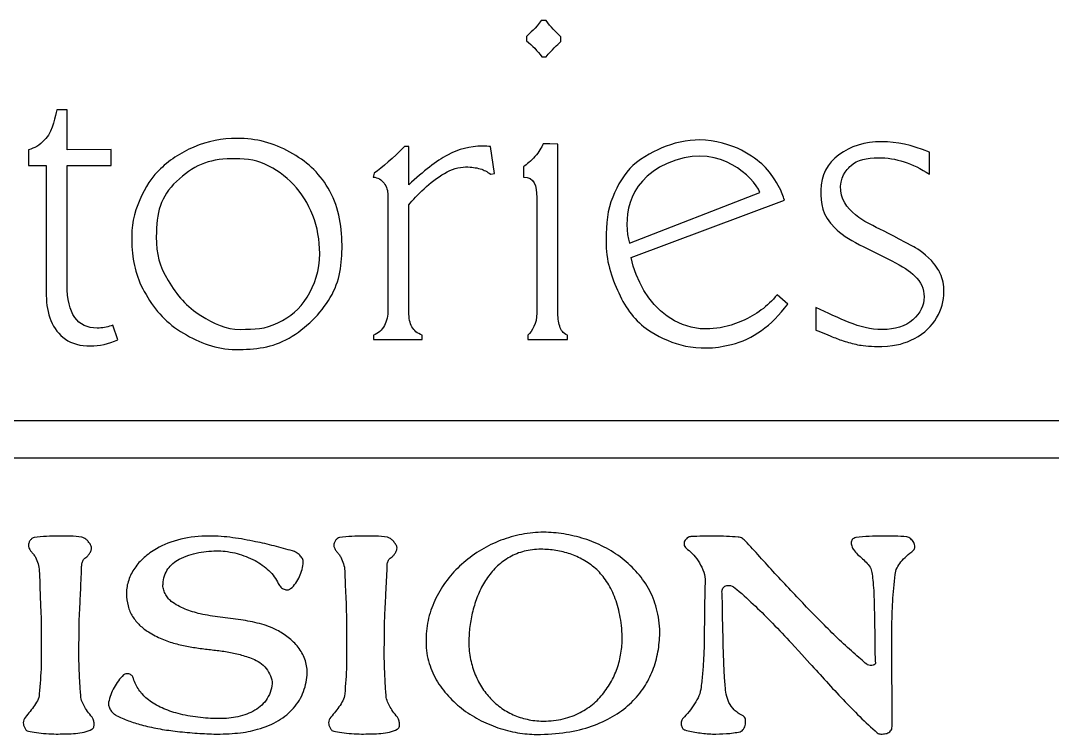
# Model space of a CAD drawing. Header units: inches. Extents: x -0.01 to 5.84, y -0.01 to 1.49.
# Drawn here: x 2.561 to 3.118, y 0.296 to 0.681 of the extents above; entities that cross this region are included whole.
import ezdxf

# ---------------------------------------------------------------- set-up
doc = ezdxf.new("R2010")
doc.units = ezdxf.units.IN
doc.header["$MEASUREMENT"] = 0

msp = doc.modelspace()

# ---------------------------------------------------------------- linework, layer by layer
at = {"color": 7, "linetype": 'Continuous', "lineweight": 25}
for p, q in [((2.8445, 0.6813), (2.84191, 0.6813)), ((2.8339, 0.67279), (2.83391, 0.67038)), ((2.85252, 0.66994), (2.85252, 0.67258)), ((2.84215, 0.66177), (2.84452, 0.66177)), ((2.5857, 0.63306), (2.58017, 0.63306)), ((2.58572, 0.61156), (2.5857, 0.63306)), ((2.7703, 0.61321), (2.76793, 0.61321)), ((2.77032, 0.59254), (2.7703, 0.61321)), ((2.81663, 0.59869), (2.81442, 0.61325)), ((2.85088, 0.52453), (2.8508, 0.61462)), ((2.56496, 0.61147), (2.56497, 0.60304)), ((2.60952, 0.61158), (2.58572, 0.61156)), ((2.60953, 0.60308), (2.60952, 0.61158)), ((3.05159, 0.59829), (3.05164, 0.61018)), ((2.56497, 0.60304), (2.57444, 0.60305)), ((2.57444, 0.60305), (2.5745, 0.53279)), ((2.58573, 0.60306), (2.60953, 0.60308)), ((2.58578, 0.53843), (2.58573, 0.60306)), ((2.8323, 0.60241), (2.8323, 0.59672)), ((2.75158, 0.59884), (2.75113, 0.59677)), ((2.81471, 0.59829), (2.81663, 0.59869)), ((2.75904, 0.5869), (2.75909, 0.52498)), ((2.83943, 0.58567), (2.83949, 0.52314)), ((2.88953, 0.56109), (2.96003, 0.5885)), ((2.77038, 0.52385), (2.77033, 0.58174)), ((2.89043, 0.55328), (2.97322, 0.58429)), ((2.88894, 0.56322), (2.88953, 0.56109)), ((2.97502, 0.52809), (2.96928, 0.53309)), ((2.99023, 0.52627), (2.99023, 0.51409)), ((2.61322, 0.50878), (2.6105, 0.51678)), ((2.7512, 0.51131), (2.75121, 0.50902)), ((2.75121, 0.50902), (2.7775, 0.50904)), ((2.7775, 0.50904), (2.7775, 0.51134)), ((2.8346, 0.5113), (2.8346, 0.50901)), ((2.8346, 0.50901), (2.85601, 0.50903)), ((2.85601, 0.50903), (2.85601, 0.51132)), ((5.47, 0.465), (1.25, 0.465)), ((1.25, 0.445), (5.47, 0.445))]:
    msp.add_line(p, q, dxfattribs=at)
at = {"color": 7, "linetype": 'Continuous', "lineweight": 25, "flags": 128}
for points in [[(2.8508, 0.61462), (2.84644, 0.61463), (2.843, 0.61464)], [(2.57124, 0.37035), (2.57143, 0.36547), (2.57158, 0.36161)], [(2.73623, 0.37035), (2.73642, 0.36547), (2.73657, 0.36161)], [(2.97701, 0.34484), (2.98259, 0.33873), (2.98698, 0.33393)]]:
    msp.add_lwpolyline(points, dxfattribs=at)
at = {"color": 7, "linetype": 'Continuous', "lineweight": 25}
for points in [[(2.84191, 0.6813), (2.83868, 0.67731), (2.83601, 0.67447), (2.8339, 0.67279)], [(2.85252, 0.67258), (2.84966, 0.67511), (2.84699, 0.67801), (2.8445, 0.6813)], [(2.83391, 0.67038), (2.83707, 0.66785), (2.83981, 0.66499), (2.84215, 0.66177)], [(2.84452, 0.66177), (2.84775, 0.66553), (2.85042, 0.66825), (2.85252, 0.66994)], [(2.58017, 0.63306), (2.57933, 0.62992), (2.57839, 0.62231), (2.57417, 0.61754)], [(2.57417, 0.61754), (2.57032, 0.61319), (2.56821, 0.61276), (2.56496, 0.61147)], [(2.76793, 0.61321), (2.76177, 0.60692), (2.75631, 0.60214), (2.75158, 0.59884)], [(2.81002, 0.61348), (2.80347, 0.61347), (2.79721, 0.61186), (2.79124, 0.60864)], [(2.81442, 0.61325), (2.81337, 0.6134), (2.8119, 0.61348), (2.81002, 0.61348)], [(2.843, 0.61464), (2.84207, 0.61277), (2.84065, 0.61037), (2.8385, 0.6079)], [(2.92758, 0.61683), (2.92072, 0.61683), (2.91288, 0.61503), (2.90705, 0.61254)], [(2.96003, 0.5885), (2.9563, 0.59691), (2.9391, 0.61407), (2.91455, 0.60585)], [(2.95001, 0.61124), (2.94485, 0.61407), (2.93547, 0.61684), (2.92758, 0.61683)], [(3.02584, 0.61584), (3.01658, 0.61583), (3.00887, 0.61347), (3.00271, 0.60875)], [(3.05164, 0.61018), (3.04133, 0.6142), (3.03441, 0.61584), (3.02584, 0.61584)], [(2.72678, 0.59076), (2.72143, 0.59956), (2.71491, 0.60535), (2.70611, 0.61027)], [(2.79124, 0.60864), (2.78526, 0.60541), (2.77828, 0.60005), (2.77032, 0.59254)], [(2.8385, 0.6079), (2.8363, 0.60537), (2.83405, 0.60359), (2.8323, 0.60241)], [(2.90705, 0.61254), (2.90122, 0.61005), (2.89398, 0.60594), (2.88966, 0.60131)], [(2.96198, 0.60305), (2.95968, 0.60534), (2.95516, 0.60841), (2.95001, 0.61124)], [(3.00271, 0.60875), (2.99655, 0.60404), (2.9929, 0.59768), (2.9929, 0.58972)], [(2.70799, 0.59275), (2.70358, 0.59743), (2.69846, 0.6011), (2.69264, 0.60374)], [(2.78961, 0.59876), (2.79359, 0.60106), (2.79739, 0.60221), (2.801, 0.60221)], [(2.801, 0.60221), (2.80469, 0.60222), (2.80633, 0.60189), (2.80884, 0.60122)], [(2.91455, 0.60585), (2.88843, 0.59711), (2.88653, 0.57576), (2.88894, 0.56322)], [(2.96992, 0.59217), (2.96731, 0.59668), (2.96498, 0.60005), (2.96198, 0.60305)], [(3.00363, 0.59181), (3.00377, 0.59803), (3.00841, 0.6023), (3.00909, 0.6029)], [(3.00909, 0.6029), (3.01274, 0.60608), (3.01769, 0.60723), (3.02408, 0.60723)], [(3.02408, 0.60723), (3.03335, 0.60723), (3.04252, 0.60425), (3.05159, 0.59829)], [(2.75113, 0.59677), (2.75361, 0.59647), (2.75555, 0.59536), (2.75694, 0.59345)], [(2.77856, 0.59048), (2.78194, 0.5937), (2.78562, 0.59646), (2.78961, 0.59876)], [(2.80884, 0.60122), (2.81135, 0.60055), (2.81218, 0.59975), (2.81471, 0.59829)], [(2.8323, 0.59672), (2.83815, 0.59673), (2.83943, 0.5921), (2.83943, 0.58567)], [(2.88966, 0.60131), (2.88533, 0.59666), (2.88196, 0.58995), (2.87951, 0.58333)], [(2.71842, 0.57606), (2.71588, 0.58249), (2.7124, 0.58806), (2.70799, 0.59275)], [(2.75694, 0.59345), (2.75834, 0.59153), (2.75904, 0.58935), (2.75904, 0.5869)], [(2.97322, 0.58429), (2.97254, 0.58641), (2.97203, 0.58852), (2.96992, 0.59217)], [(3.01165, 0.57636), (3.00703, 0.58033), (3.00346, 0.58461), (3.00363, 0.59181)], [(2.77033, 0.58174), (2.77243, 0.58434), (2.77517, 0.58726), (2.77856, 0.59048)], [(2.9929, 0.58972), (2.99291, 0.58259), (2.99336, 0.57635), (3.0006, 0.56911)], [(2.87951, 0.58333), (2.87708, 0.5767), (2.87695, 0.56793), (2.87696, 0.56027)], [(3.04236, 0.55945), (3.02171, 0.57055), (3.01654, 0.57217), (3.01165, 0.57636)], [(3.0006, 0.56911), (3.00353, 0.5662), (3.00796, 0.56324), (3.01386, 0.56022)], [(2.87696, 0.56027), (2.87697, 0.55009), (2.88056, 0.54084), (2.88447, 0.53254)], [(3.01386, 0.56022), (3.01978, 0.5572), (3.02557, 0.55428), (3.03125, 0.55145)], [(3.05264, 0.55158), (3.04845, 0.55613), (3.04408, 0.55852), (3.04236, 0.55945)], [(2.95053, 0.51902), (2.91718, 0.50461), (2.89565, 0.52862), (2.89043, 0.55328)], [(3.03125, 0.55145), (3.03694, 0.54862), (3.04105, 0.54591), (3.04361, 0.5433)], [(3.05745, 0.5446), (3.05712, 0.54534), (3.05586, 0.54809), (3.05264, 0.55158)], [(2.64028, 0.54086), (2.6449, 0.533), (2.65055, 0.52647), (2.65791, 0.52191)], [(3.04361, 0.5433), (3.047, 0.54009), (3.0487, 0.53634), (3.0487, 0.53205)], [(3.05942, 0.53482), (3.05942, 0.53837), (3.05876, 0.54163), (3.05745, 0.5446)], [(2.60205, 0.51512), (2.59122, 0.51511), (2.5858, 0.52288), (2.58578, 0.53843)], [(2.5745, 0.53279), (2.57451, 0.52789), (2.57534, 0.52335), (2.577, 0.51917)], [(2.62836, 0.53322), (2.63341, 0.52453), (2.6397, 0.51758), (2.64857, 0.51237)], [(2.69957, 0.51794), (2.70647, 0.52134), (2.7113, 0.52526), (2.71541, 0.53183)], [(2.7057, 0.50977), (2.71481, 0.51504), (2.72258, 0.52271), (2.72791, 0.53169)], [(2.88447, 0.53254), (2.88839, 0.52424), (2.89399, 0.51773), (2.90125, 0.51303)], [(2.96928, 0.53309), (2.96412, 0.52688), (2.95787, 0.5222), (2.95053, 0.51902)], [(3.0487, 0.53205), (3.04871, 0.5273), (3.04668, 0.52317), (3.04262, 0.51964)], [(3.05549, 0.52074), (3.05811, 0.52515), (3.05943, 0.52984), (3.05942, 0.53482)], [(2.75909, 0.52498), (2.7591, 0.52178), (2.75844, 0.51894), (2.75712, 0.51648)], [(2.85184, 0.51611), (2.85101, 0.51856), (2.85088, 0.52092), (2.85088, 0.52453)], [(2.94464, 0.50626), (2.95614, 0.50909), (2.96627, 0.51637), (2.97502, 0.52809)], [(3.02615, 0.51434), (3.01336, 0.51433), (3.00307, 0.52063), (2.99023, 0.52627)], [(2.577, 0.51917), (2.57865, 0.515), (2.58125, 0.51167), (2.58479, 0.50919)], [(2.77202, 0.51581), (2.77093, 0.5178), (2.77038, 0.52048), (2.77038, 0.52385)], [(2.83949, 0.52314), (2.83949, 0.51763), (2.83697, 0.51368), (2.8346, 0.5113)], [(3.04262, 0.51964), (3.03857, 0.51612), (3.03307, 0.51435), (3.02615, 0.51434)], [(3.04352, 0.50951), (3.049, 0.51219), (3.05286, 0.51634), (3.05549, 0.52074)], [(2.60961, 0.51644), (2.60721, 0.51556), (2.60469, 0.51512), (2.60205, 0.51512)], [(2.6105, 0.51678), (2.61021, 0.51667), (2.60991, 0.51656), (2.60961, 0.51644)], [(2.75712, 0.51648), (2.75581, 0.51403), (2.75383, 0.51231), (2.7512, 0.51131)], [(2.7775, 0.51134), (2.77494, 0.51233), (2.77311, 0.51382), (2.77202, 0.51581)], [(2.85601, 0.51132), (2.85353, 0.51247), (2.85262, 0.51384), (2.85184, 0.51611)], [(2.90125, 0.51303), (2.91246, 0.50652), (2.92523, 0.50148), (2.94464, 0.50626)], [(2.99023, 0.51409), (2.9931, 0.51286), (2.99798, 0.51096), (3.00001, 0.51012)], [(2.58479, 0.50919), (2.58833, 0.5067), (2.59284, 0.50546), (2.59834, 0.50547)], [(2.59834, 0.50547), (2.60319, 0.50547), (2.60816, 0.50657), (2.61322, 0.50878)], [(3.00001, 0.51012), (3.00204, 0.50928), (3.00436, 0.50846), (3.00695, 0.50766)], [(3.00695, 0.50766), (3.00955, 0.50686), (3.01214, 0.50624), (3.01474, 0.50583)], [(3.02594, 0.50521), (3.03466, 0.50565), (3.03803, 0.50682), (3.04352, 0.50951)], [(3.01474, 0.50583), (3.01734, 0.50541), (3.02339, 0.50508), (3.02594, 0.50521)], [(2.56677, 0.4014), (2.56643, 0.40113), (2.56608, 0.40078), (2.56574, 0.40036)], [(2.56797, 0.40196), (2.56751, 0.40185), (2.56711, 0.40166), (2.56677, 0.4014)], [(2.66267, 0.40276), (2.65717, 0.40276), (2.65198, 0.40217), (2.64711, 0.401)], [(2.67522, 0.40188), (2.67109, 0.40247), (2.66691, 0.40276), (2.66267, 0.40276)], [(2.6876, 0.39971), (2.68347, 0.40057), (2.67935, 0.40129), (2.67522, 0.40188)], [(2.73176, 0.4014), (2.73141, 0.40113), (2.73107, 0.40078), (2.73072, 0.40036)], [(2.73296, 0.40196), (2.7325, 0.40185), (2.7321, 0.40166), (2.73176, 0.4014)], [(2.83144, 0.40364), (2.82755, 0.40287), (2.82376, 0.40181), (2.8201, 0.40044)], [(2.84313, 0.40479), (2.83924, 0.40479), (2.83534, 0.4044), (2.83144, 0.40364)], [(2.85405, 0.40389), (2.85032, 0.40449), (2.84669, 0.40479), (2.84313, 0.40479)], [(2.86514, 0.40126), (2.86147, 0.40241), (2.85777, 0.40328), (2.85405, 0.40389)], [(2.92079, 0.40172), (2.92011, 0.40124), (2.91962, 0.40065), (2.91933, 0.39996)], [(2.92269, 0.40244), (2.92211, 0.40244), (2.92148, 0.4022), (2.92079, 0.40172)], [(2.95054, 0.40148), (2.94985, 0.40191), (2.9491, 0.40212), (2.9483, 0.40212)], [(2.95226, 0.40004), (2.9518, 0.40057), (2.95123, 0.40105), (2.95054, 0.40148)], [(3.01191, 0.40196), (3.01099, 0.40175), (3.01033, 0.40137), (3.00993, 0.40084)], [(3.01904, 0.4026), (3.01658, 0.40249), (3.0142, 0.40228), (3.01191, 0.40196)], [(3.04148, 0.40124), (3.04079, 0.40182), (3.0401, 0.40217), (3.03942, 0.40228)], [(2.56574, 0.40036), (2.56539, 0.39993), (2.56516, 0.39947), (2.56505, 0.39899)], [(2.56531, 0.39594), (2.56559, 0.39546), (2.56594, 0.39495), (2.56634, 0.39442)], [(2.59814, 0.39851), (2.59774, 0.3991), (2.59731, 0.39964), (2.59685, 0.40012)], [(2.59892, 0.39683), (2.5988, 0.39736), (2.59854, 0.39792), (2.59814, 0.39851)], [(2.59892, 0.3957), (2.59903, 0.39624), (2.59903, 0.39661), (2.59892, 0.39683)], [(2.63396, 0.39586), (2.63155, 0.39447), (2.62934, 0.39289), (2.62734, 0.39113)], [(2.64711, 0.401), (2.64224, 0.39982), (2.63785, 0.39811), (2.63396, 0.39586)], [(2.69766, 0.39739), (2.69427, 0.3983), (2.69092, 0.39907), (2.6876, 0.39971)], [(2.70754, 0.39474), (2.70433, 0.3956), (2.70103, 0.39648), (2.69766, 0.39739)], [(2.73072, 0.40036), (2.73038, 0.39993), (2.73015, 0.39947), (2.73004, 0.39899)], [(2.7303, 0.39594), (2.73058, 0.39546), (2.73092, 0.39495), (2.73133, 0.39442)], [(2.76313, 0.39851), (2.76273, 0.3991), (2.7623, 0.39964), (2.76184, 0.40012)], [(2.7639, 0.39683), (2.76379, 0.39736), (2.76353, 0.39792), (2.76313, 0.39851)], [(2.7639, 0.3957), (2.76402, 0.39624), (2.76402, 0.39661), (2.7639, 0.39683)], [(2.8201, 0.40044), (2.81643, 0.39907), (2.8129, 0.39738), (2.80952, 0.39536)], [(2.91933, 0.39996), (2.91905, 0.39926), (2.91899, 0.39851), (2.91916, 0.39771)], [(2.91916, 0.39771), (2.91933, 0.39691), (2.91993, 0.39618), (2.92097, 0.39554)], [(2.95991, 0.39161), (2.95721, 0.39455), (2.95466, 0.39736), (2.95226, 0.40004)], [(3.00985, 0.39683), (3.01019, 0.39608), (3.01059, 0.39538), (3.01105, 0.39474)], [(3.04311, 0.39923), (3.04271, 0.39998), (3.04217, 0.40065), (3.04148, 0.40124)], [(2.56634, 0.39442), (2.56674, 0.39388), (2.56714, 0.39338), (2.56754, 0.39289)], [(2.56754, 0.39289), (2.56794, 0.39241), (2.56832, 0.3919), (2.56866, 0.39137)], [(2.56866, 0.39137), (2.56912, 0.39019), (2.56958, 0.38899), (2.57004, 0.38776)], [(2.59462, 0.39009), (2.59496, 0.39062), (2.59554, 0.3911), (2.59634, 0.39153)], [(2.59634, 0.39153), (2.59668, 0.39185), (2.59703, 0.39223), (2.59737, 0.39266)], [(2.59737, 0.39266), (2.59771, 0.39308), (2.59803, 0.39356), (2.59832, 0.3941)], [(2.59832, 0.3941), (2.5986, 0.39463), (2.5988, 0.39517), (2.59892, 0.3957)], [(2.62734, 0.39113), (2.62533, 0.38937), (2.62365, 0.38746), (2.62227, 0.38543)], [(2.6429, 0.38792), (2.64393, 0.38883), (2.64508, 0.38961), (2.64634, 0.39025)], [(2.64634, 0.39025), (2.64794, 0.3911), (2.64963, 0.39183), (2.65141, 0.39241)], [(2.65141, 0.39241), (2.65318, 0.393), (2.65499, 0.39346), (2.65682, 0.39378)], [(2.67247, 0.39434), (2.67419, 0.39407), (2.67588, 0.39372), (2.67754, 0.3933)], [(2.67754, 0.3933), (2.6792, 0.39287), (2.68083, 0.39233), (2.68244, 0.39169)], [(2.68244, 0.39169), (2.68404, 0.39105), (2.68565, 0.39035), (2.68725, 0.38961)], [(2.71287, 0.39057), (2.71252, 0.39121), (2.71207, 0.39183), (2.71149, 0.39241)], [(2.71321, 0.38864), (2.71333, 0.38928), (2.71321, 0.38993), (2.71287, 0.39057)], [(2.73133, 0.39442), (2.73173, 0.39388), (2.73213, 0.39338), (2.73253, 0.39289)], [(2.73253, 0.39289), (2.73293, 0.39241), (2.7333, 0.3919), (2.73365, 0.39137)], [(2.73365, 0.39137), (2.7341, 0.39019), (2.73456, 0.38899), (2.73502, 0.38776)], [(2.75961, 0.39009), (2.75995, 0.39062), (2.76052, 0.3911), (2.76133, 0.39153)], [(2.76133, 0.39153), (2.76167, 0.39185), (2.76201, 0.39223), (2.76236, 0.39266)], [(2.76236, 0.39266), (2.7627, 0.39308), (2.76302, 0.39356), (2.7633, 0.3941)], [(2.7633, 0.3941), (2.76359, 0.39463), (2.76379, 0.39517), (2.7639, 0.3957)], [(2.80952, 0.39536), (2.80614, 0.39333), (2.80296, 0.39101), (2.79998, 0.38839)], [(2.82491, 0.39142), (2.8225, 0.39005), (2.8203, 0.38844), (2.81829, 0.38658)], [(2.83273, 0.39454), (2.82992, 0.39383), (2.82732, 0.39279), (2.82491, 0.39142)], [(2.84176, 0.3956), (2.83855, 0.3956), (2.83554, 0.39525), (2.83273, 0.39454)], [(2.84984, 0.39495), (2.8472, 0.39538), (2.84451, 0.3956), (2.84176, 0.3956)], [(2.85749, 0.39306), (2.85502, 0.39388), (2.85247, 0.39451), (2.84984, 0.39495)], [(2.86462, 0.38986), (2.86233, 0.39118), (2.85995, 0.39224), (2.85749, 0.39306)], [(2.89393, 0.38273), (2.89136, 0.38563), (2.88858, 0.38828), (2.8856, 0.39069)], [(2.92097, 0.39554), (2.922, 0.39479), (2.92309, 0.39378), (2.92423, 0.39249)], [(2.92423, 0.39249), (2.92538, 0.39121), (2.92641, 0.38982), (2.92733, 0.38832)], [(2.96807, 0.38255), (2.96532, 0.38565), (2.9626, 0.38867), (2.95991, 0.39161)], [(3.01105, 0.39474), (3.01174, 0.39388), (3.01254, 0.39305), (3.01346, 0.39225)], [(3.01346, 0.39225), (3.01437, 0.39145), (3.01526, 0.39065), (3.01612, 0.38985)], [(2.57004, 0.38776), (2.57049, 0.38653), (2.57072, 0.38527), (2.57072, 0.38399)], [(2.59385, 0.38832), (2.59402, 0.38896), (2.59428, 0.38955), (2.59462, 0.39009)], [(2.62227, 0.38543), (2.62089, 0.3834), (2.6198, 0.38124), (2.619, 0.37894)], [(2.63834, 0.38126), (2.63886, 0.38265), (2.63949, 0.38388), (2.64023, 0.38495)], [(2.64023, 0.38495), (2.64098, 0.38602), (2.64187, 0.38701), (2.6429, 0.38792)], [(2.71132, 0.38086), (2.71189, 0.38209), (2.71235, 0.38337), (2.7127, 0.38471)], [(2.7127, 0.38471), (2.71304, 0.38605), (2.71321, 0.38736), (2.71321, 0.38864)], [(2.73502, 0.38776), (2.73548, 0.38653), (2.73571, 0.38527), (2.73571, 0.38399)], [(2.75883, 0.38832), (2.759, 0.38896), (2.75926, 0.38955), (2.75961, 0.39009)], [(2.79998, 0.38839), (2.797, 0.38587), (2.79431, 0.38311), (2.7919, 0.38011)], [(2.81829, 0.38658), (2.81629, 0.38473), (2.81448, 0.38265), (2.81288, 0.38035)], [(2.87116, 0.38527), (2.86909, 0.38702), (2.86692, 0.38855), (2.86462, 0.38986)], [(2.87657, 0.37912), (2.87491, 0.38147), (2.8731, 0.38352), (2.87116, 0.38527)], [(2.92733, 0.38832), (2.92824, 0.38672), (2.92902, 0.38503), (2.92965, 0.38327)], [(3.01612, 0.38985), (3.01698, 0.38905), (3.01778, 0.38822), (3.01853, 0.38736)], [(3.01853, 0.38736), (3.01927, 0.3865), (3.01982, 0.38554), (3.02016, 0.38447)], [(3.03306, 0.38191), (3.03317, 0.38319), (3.03351, 0.38439), (3.03409, 0.38551)], [(3.03409, 0.38551), (3.03466, 0.38664), (3.03538, 0.38773), (3.03623, 0.3888)], [(2.57072, 0.38399), (2.57084, 0.38174), (2.57092, 0.37947), (2.57098, 0.37717)], [(2.59324, 0.37717), (2.59336, 0.37947), (2.59347, 0.38174), (2.59359, 0.38399)], [(2.63757, 0.37677), (2.63757, 0.37837), (2.63783, 0.37987), (2.63834, 0.38126)], [(2.70926, 0.37733), (2.71006, 0.37845), (2.71075, 0.37963), (2.71132, 0.38086)], [(2.73571, 0.38399), (2.73582, 0.38174), (2.73591, 0.37947), (2.73597, 0.37717)], [(2.75823, 0.37717), (2.75834, 0.37947), (2.75846, 0.38174), (2.75858, 0.38399)], [(2.7919, 0.38011), (2.7895, 0.3771), (2.7874, 0.3739), (2.78563, 0.37051)], [(2.81288, 0.38035), (2.81127, 0.37817), (2.80989, 0.37579), (2.80875, 0.37322)], [(2.88095, 0.37117), (2.87969, 0.37412), (2.87823, 0.37677), (2.87657, 0.37912)], [(2.90047, 0.37322), (2.89869, 0.37666), (2.89651, 0.37983), (2.89393, 0.38273)], [(2.92965, 0.38327), (2.93028, 0.3815), (2.93054, 0.37982), (2.93042, 0.37821)], [(2.97667, 0.3734), (2.9738, 0.3765), (2.97094, 0.37955), (2.96807, 0.38255)], [(3.02016, 0.38447), (3.02039, 0.38361), (3.02059, 0.38249), (3.02076, 0.3811)], [(3.02076, 0.3811), (3.02094, 0.37971), (3.02111, 0.37808), (3.02128, 0.37621)], [(3.03177, 0.36738), (3.03205, 0.37225), (3.03248, 0.37709), (3.03306, 0.38191)], [(2.57098, 0.37717), (2.57104, 0.37487), (2.57112, 0.3726), (2.57124, 0.37035)], [(2.5929, 0.37035), (2.59301, 0.3726), (2.59313, 0.37487), (2.59324, 0.37717)], [(2.63774, 0.3742), (2.63751, 0.37506), (2.63745, 0.37591), (2.63757, 0.37677)], [(2.63869, 0.37164), (2.63828, 0.37249), (2.63797, 0.37334), (2.63774, 0.3742)], [(2.6998, 0.37709), (2.70015, 0.37634), (2.7006, 0.3757), (2.70118, 0.37516)], [(2.70118, 0.37516), (2.70175, 0.37463), (2.70235, 0.37423), (2.70298, 0.37396)], [(2.70651, 0.37436), (2.70754, 0.37522), (2.70846, 0.37621), (2.70926, 0.37733)], [(2.73597, 0.37717), (2.73602, 0.37487), (2.73611, 0.3726), (2.73623, 0.37035)], [(2.75789, 0.37035), (2.758, 0.3726), (2.75812, 0.37487), (2.75823, 0.37717)], [(2.93953, 0.37276), (2.93953, 0.37329), (2.93971, 0.37388), (2.94005, 0.37452)], [(2.94005, 0.37452), (2.94039, 0.37516), (2.94091, 0.37562), (2.9416, 0.37589)], [(2.9416, 0.37589), (2.94228, 0.37615), (2.94314, 0.37618), (2.94417, 0.37597)], [(2.94417, 0.37597), (2.94521, 0.37575), (2.94635, 0.37506), (2.94761, 0.37388)], [(2.94761, 0.37388), (2.95105, 0.37089), (2.95437, 0.36786), (2.95759, 0.36482)], [(3.02128, 0.37621), (3.02145, 0.37433), (3.02156, 0.37228), (3.02162, 0.37003)], [(2.59247, 0.36145), (2.59264, 0.36439), (2.59279, 0.36735), (2.5929, 0.37035)], [(2.64015, 0.36931), (2.63957, 0.37), (2.63909, 0.37078), (2.63869, 0.37164)], [(2.64204, 0.36746), (2.64135, 0.368), (2.64072, 0.36861), (2.64015, 0.36931)], [(2.75746, 0.36145), (2.75763, 0.36439), (2.75777, 0.36735), (2.75789, 0.37035)], [(2.78563, 0.37051), (2.78385, 0.36713), (2.78245, 0.36357), (2.78142, 0.35986)], [(2.80875, 0.37322), (2.8076, 0.37065), (2.8066, 0.368), (2.80574, 0.36527)], [(2.88405, 0.36141), (2.88325, 0.36496), (2.88221, 0.36822), (2.88095, 0.37117)], [(2.90459, 0.36199), (2.90362, 0.36603), (2.90224, 0.36978), (2.90047, 0.37322)], [(2.98526, 0.36441), (2.9824, 0.3673), (2.97953, 0.3703), (2.97667, 0.3734)], [(3.02162, 0.37003), (3.02168, 0.36778), (3.02174, 0.36546), (3.0218, 0.36305)], [(2.61866, 0.36498), (2.61923, 0.36289), (2.62006, 0.36099), (2.62115, 0.35928)], [(2.64943, 0.36329), (2.64679, 0.36436), (2.64433, 0.36575), (2.64204, 0.36746)], [(2.65768, 0.36072), (2.65482, 0.36137), (2.65207, 0.36222), (2.64943, 0.36329)], [(2.80574, 0.36527), (2.80488, 0.36253), (2.80422, 0.35978), (2.80377, 0.35699)], [(2.95759, 0.36482), (2.96079, 0.36177), (2.96389, 0.35869), (2.96687, 0.35559)], [(2.99377, 0.35567), (2.99096, 0.3585), (2.98813, 0.36142), (2.98526, 0.36441)], [(3.03134, 0.3527), (3.03134, 0.35762), (3.03148, 0.36252), (3.03177, 0.36738)], [(2.62115, 0.35928), (2.62224, 0.35757), (2.6235, 0.35602), (2.62493, 0.35463)], [(2.66843, 0.35896), (2.6647, 0.35938), (2.66112, 0.35997), (2.65768, 0.36072)], [(2.67952, 0.35752), (2.67585, 0.35805), (2.67215, 0.35853), (2.66843, 0.35896)], [(2.68966, 0.35543), (2.68634, 0.35628), (2.68296, 0.35698), (2.67952, 0.35752)], [(2.78142, 0.35986), (2.78038, 0.35614), (2.77981, 0.35231), (2.7797, 0.34838)], [(2.80377, 0.35699), (2.80331, 0.3542), (2.80302, 0.35149), (2.80291, 0.34887)], [(2.8856, 0.34969), (2.88537, 0.35395), (2.88485, 0.35786), (2.88405, 0.36141)], [(2.90588, 0.34903), (2.906, 0.35363), (2.90557, 0.35794), (2.90459, 0.36199)], [(2.94014, 0.34709), (2.94008, 0.3504), (2.93999, 0.35372), (2.93988, 0.35703)], [(2.62493, 0.35463), (2.62637, 0.35324), (2.62794, 0.352), (2.62966, 0.35094)], [(2.69912, 0.3519), (2.69613, 0.3534), (2.69298, 0.35457), (2.68966, 0.35543)], [(2.70522, 0.34797), (2.70321, 0.34952), (2.70118, 0.35083), (2.69912, 0.3519)], [(2.96687, 0.35559), (2.97031, 0.35206), (2.97369, 0.34847), (2.97701, 0.34484)], [(3.00194, 0.34757), (2.9993, 0.35013), (2.99658, 0.35283), (2.99377, 0.35567)], [(3.03125, 0.33794), (3.03119, 0.34286), (3.03122, 0.34778), (3.03134, 0.3527)], [(2.62966, 0.35094), (2.63207, 0.34944), (2.63448, 0.34818), (2.63688, 0.34717)], [(2.63688, 0.34717), (2.63929, 0.34615), (2.6417, 0.34532), (2.6441, 0.34468)], [(2.80291, 0.34887), (2.80267, 0.34559), (2.80276, 0.34245), (2.80316, 0.33944)], [(2.88525, 0.34157), (2.8856, 0.34436), (2.88571, 0.34707), (2.8856, 0.34969)], [(2.94039, 0.3373), (2.94028, 0.34051), (2.94019, 0.34377), (2.94014, 0.34709)], [(3.01045, 0.33979), (3.00775, 0.34219), (3.00492, 0.34479), (3.00194, 0.34757)], [(2.59221, 0.33264), (2.5921, 0.33607), (2.59207, 0.33944), (2.59213, 0.34275)], [(2.6441, 0.34468), (2.64651, 0.34404), (2.64892, 0.3435), (2.65132, 0.34307)], [(2.65132, 0.34307), (2.65373, 0.34264), (2.65616, 0.34227), (2.65863, 0.34195)], [(2.65863, 0.34195), (2.66109, 0.34163), (2.66353, 0.34133), (2.66594, 0.34107)], [(2.66594, 0.34107), (2.66834, 0.3408), (2.67072, 0.34045), (2.67307, 0.34002)], [(2.67307, 0.34002), (2.67542, 0.3396), (2.67774, 0.33906), (2.68003, 0.33842)], [(2.7572, 0.33264), (2.75708, 0.33607), (2.75705, 0.33944), (2.75711, 0.34275)], [(2.88353, 0.33329), (2.88433, 0.33602), (2.88491, 0.33878), (2.88525, 0.34157)], [(3.02214, 0.34075), (3.02219, 0.33834), (3.02228, 0.33607), (3.0224, 0.33393)], [(2.68003, 0.33842), (2.68232, 0.33778), (2.68462, 0.33698), (2.68691, 0.33602)], [(2.68691, 0.33602), (2.68829, 0.33548), (2.68957, 0.3347), (2.69078, 0.33369)], [(2.71545, 0.32895), (2.71545, 0.33152), (2.71502, 0.33395), (2.71416, 0.33625)], [(2.80316, 0.33944), (2.80356, 0.33643), (2.80422, 0.33356), (2.80514, 0.33083)], [(2.94074, 0.3296), (2.94062, 0.33216), (2.94051, 0.33473), (2.94039, 0.3373)], [(3.01776, 0.33345), (3.01558, 0.33526), (3.01314, 0.33738), (3.01045, 0.33979)], [(3.03134, 0.32318), (3.03134, 0.3281), (3.03131, 0.33302), (3.03125, 0.33794)], [(2.57176, 0.33281), (2.57152, 0.32767), (2.57118, 0.32254), (2.57072, 0.3174)], [(2.59256, 0.32486), (2.59244, 0.32748), (2.59233, 0.33008), (2.59221, 0.33264)], [(2.69078, 0.33369), (2.69198, 0.33267), (2.69304, 0.33152), (2.69396, 0.33024)], [(2.69396, 0.33024), (2.69487, 0.32895), (2.69556, 0.32759), (2.69602, 0.32615)], [(2.71347, 0.31877), (2.71467, 0.32203), (2.71533, 0.32542), (2.71545, 0.32895)], [(2.73674, 0.33281), (2.73651, 0.32767), (2.73617, 0.32254), (2.73571, 0.3174)], [(2.75754, 0.32486), (2.75743, 0.32748), (2.75731, 0.33008), (2.7572, 0.33264)], [(2.88035, 0.32534), (2.88167, 0.32791), (2.88273, 0.33056), (2.88353, 0.33329)], [(2.89669, 0.31993), (2.89869, 0.32282), (2.90035, 0.32586), (2.90167, 0.32903)], [(2.94125, 0.32189), (2.94102, 0.32446), (2.94085, 0.32703), (2.94074, 0.3296)], [(2.98698, 0.33393), (2.98996, 0.33072), (2.99294, 0.32745), (2.99592, 0.32414)], [(3.01887, 0.33297), (3.01836, 0.33307), (3.01798, 0.33323), (3.01776, 0.33345)], [(3.0224, 0.33393), (3.0224, 0.33361), (3.02219, 0.33337), (3.0218, 0.33321)], [(2.59307, 0.31708), (2.59284, 0.31965), (2.59267, 0.32224), (2.59256, 0.32486)], [(2.61625, 0.32767), (2.61419, 0.32574), (2.61247, 0.3235), (2.6111, 0.32093)], [(2.62072, 0.32735), (2.62026, 0.32778), (2.61975, 0.32807), (2.61917, 0.32823)], [(2.62158, 0.32574), (2.62147, 0.32639), (2.62118, 0.32692), (2.62072, 0.32735)], [(2.6245, 0.31965), (2.62324, 0.32146), (2.62227, 0.3235), (2.62158, 0.32574)], [(2.69602, 0.32615), (2.69648, 0.3247), (2.69659, 0.32328), (2.69637, 0.32189)], [(2.75806, 0.31708), (2.75783, 0.31965), (2.75766, 0.32224), (2.75754, 0.32486)], [(2.78451, 0.32632), (2.78623, 0.3231), (2.78832, 0.32009), (2.79079, 0.3173)], [(2.87563, 0.31804), (2.87746, 0.32034), (2.87903, 0.32277), (2.88035, 0.32534)], [(2.99592, 0.32414), (2.9989, 0.32082), (3.00194, 0.31756), (3.00503, 0.31435)], [(2.6111, 0.32093), (2.60972, 0.31836), (2.60874, 0.31569), (2.60817, 0.31291)], [(2.62897, 0.31483), (2.62725, 0.31622), (2.62576, 0.31783), (2.6245, 0.31965)], [(2.69637, 0.32189), (2.69613, 0.32018), (2.69568, 0.31858), (2.69499, 0.31708)], [(2.70806, 0.3097), (2.71046, 0.31248), (2.71227, 0.3155), (2.71347, 0.31877)], [(2.86952, 0.31173), (2.87187, 0.31364), (2.87391, 0.31575), (2.87563, 0.31804)], [(2.88955, 0.31198), (2.8923, 0.31438), (2.89468, 0.31703), (2.89669, 0.31993)], [(2.92819, 0.32109), (2.92807, 0.31949), (2.9277, 0.31794), (2.92707, 0.31644)], [(2.94186, 0.31724), (2.94157, 0.31874), (2.94137, 0.32029), (2.94125, 0.32189)], [(2.56969, 0.31379), (2.56912, 0.31267), (2.56843, 0.31154), (2.56763, 0.31042)], [(2.57072, 0.3174), (2.57061, 0.31612), (2.57027, 0.31491), (2.56969, 0.31379)], [(2.59359, 0.31395), (2.59324, 0.31497), (2.59307, 0.31601), (2.59307, 0.31708)], [(2.59488, 0.31098), (2.59436, 0.31195), (2.59393, 0.31293), (2.59359, 0.31395)], [(2.60817, 0.31291), (2.60806, 0.31227), (2.60809, 0.3116), (2.60826, 0.3109)], [(2.63602, 0.31034), (2.63339, 0.31163), (2.63104, 0.31312), (2.62897, 0.31483)], [(2.6925, 0.31307), (2.69152, 0.31189), (2.6904, 0.31085), (2.68914, 0.30994)], [(2.69499, 0.31708), (2.6943, 0.31558), (2.69347, 0.31425), (2.6925, 0.31307)], [(2.73468, 0.31379), (2.7341, 0.31267), (2.73342, 0.31154), (2.73262, 0.31042)], [(2.73571, 0.3174), (2.73559, 0.31612), (2.73525, 0.31491), (2.73468, 0.31379)], [(2.75858, 0.31395), (2.75823, 0.31497), (2.75806, 0.31601), (2.75806, 0.31708)], [(2.75986, 0.31098), (2.75935, 0.31195), (2.75892, 0.31293), (2.75858, 0.31395)], [(2.79079, 0.3173), (2.79325, 0.31452), (2.79591, 0.31198), (2.79878, 0.30968)], [(2.81322, 0.3164), (2.81494, 0.31432), (2.81686, 0.31247), (2.81898, 0.31083)], [(2.92707, 0.31644), (2.92644, 0.31494), (2.92567, 0.31347), (2.92475, 0.31203)], [(2.94331, 0.31283), (2.94263, 0.31427), (2.94214, 0.31574), (2.94186, 0.31724)], [(2.59677, 0.30801), (2.59602, 0.30903), (2.59539, 0.31002), (2.59488, 0.31098)], [(2.59926, 0.30489), (2.59834, 0.30595), (2.59751, 0.307), (2.59677, 0.30801)], [(2.60826, 0.3109), (2.60843, 0.31021), (2.60871, 0.30954), (2.60912, 0.3089)], [(2.60912, 0.3089), (2.60952, 0.30826), (2.60998, 0.30767), (2.61049, 0.30713)], [(2.61049, 0.30713), (2.61101, 0.3066), (2.61161, 0.30617), (2.6123, 0.30585)], [(2.64445, 0.30713), (2.64146, 0.30799), (2.63866, 0.30906), (2.63602, 0.31034)], [(2.65502, 0.30497), (2.65129, 0.30545), (2.64777, 0.30617), (2.64445, 0.30713)], [(2.68502, 0.30745), (2.68364, 0.30681), (2.68212, 0.30625), (2.68046, 0.30577)], [(2.68914, 0.30994), (2.68788, 0.30903), (2.68651, 0.3082), (2.68502, 0.30745)], [(2.69989, 0.30304), (2.70316, 0.30502), (2.70588, 0.30724), (2.70806, 0.3097)], [(2.76176, 0.30801), (2.76101, 0.30903), (2.76038, 0.31002), (2.75986, 0.31098)], [(2.76425, 0.30489), (2.76333, 0.30595), (2.7625, 0.307), (2.76176, 0.30801)], [(2.79878, 0.30968), (2.80176, 0.30738), (2.80491, 0.30536), (2.80823, 0.30361)], [(2.81898, 0.31083), (2.8211, 0.30919), (2.82336, 0.30779), (2.82577, 0.30664)], [(2.82577, 0.30664), (2.82818, 0.3055), (2.8307, 0.30459), (2.83333, 0.30394)], [(2.8525, 0.30369), (2.85588, 0.3044), (2.85898, 0.30544), (2.86179, 0.30681)], [(2.86179, 0.30681), (2.86459, 0.30817), (2.86717, 0.30981), (2.86952, 0.31173)], [(2.88044, 0.30517), (2.88388, 0.30719), (2.88691, 0.30946), (2.88955, 0.31198)], [(2.92174, 0.30785), (2.92065, 0.30651), (2.91953, 0.30531), (2.91839, 0.30424)], [(2.92475, 0.31203), (2.92383, 0.31058), (2.92283, 0.30919), (2.92174, 0.30785)], [(2.56213, 0.30264), (2.56201, 0.3021), (2.56201, 0.30157), (2.56213, 0.30104)], [(2.56264, 0.30408), (2.56241, 0.30366), (2.56224, 0.30317), (2.56213, 0.30264)], [(2.56213, 0.30104), (2.56224, 0.3005), (2.56241, 0.29996), (2.56264, 0.29943)], [(2.59995, 0.30328), (2.59972, 0.30392), (2.59949, 0.30446), (2.59926, 0.30489)], [(2.60038, 0.30136), (2.60032, 0.302), (2.60018, 0.30264), (2.59995, 0.30328)], [(2.60012, 0.29951), (2.60035, 0.3001), (2.60044, 0.30072), (2.60038, 0.30136)], [(2.6123, 0.30585), (2.61436, 0.30478), (2.61654, 0.30382), (2.61883, 0.30296)], [(2.61883, 0.30296), (2.62112, 0.3021), (2.62347, 0.30136), (2.62588, 0.30072)], [(2.66594, 0.30408), (2.66238, 0.30419), (2.65874, 0.30449), (2.65502, 0.30497)], [(2.68046, 0.30577), (2.6788, 0.30529), (2.67717, 0.30491), (2.67556, 0.30465)], [(2.68863, 0.29831), (2.69287, 0.29948), (2.69662, 0.30106), (2.69989, 0.30304)], [(2.72711, 0.30264), (2.727, 0.3021), (2.727, 0.30157), (2.72711, 0.30104)], [(2.72763, 0.30408), (2.7274, 0.30366), (2.72723, 0.30317), (2.72711, 0.30264)], [(2.72711, 0.30104), (2.72723, 0.3005), (2.7274, 0.29996), (2.72763, 0.29943)], [(2.76494, 0.30328), (2.7647, 0.30392), (2.76448, 0.30446), (2.76425, 0.30489)], [(2.76537, 0.30136), (2.76531, 0.302), (2.76516, 0.30264), (2.76494, 0.30328)], [(2.76511, 0.29951), (2.76534, 0.3001), (2.76542, 0.30072), (2.76537, 0.30136)], [(2.80823, 0.30361), (2.81156, 0.30186), (2.81497, 0.30038), (2.81846, 0.29918)], [(2.83333, 0.30394), (2.83597, 0.30328), (2.83872, 0.3029), (2.84159, 0.30279)], [(2.84159, 0.30279), (2.84548, 0.30268), (2.84912, 0.30298), (2.8525, 0.30369)], [(2.86909, 0.3), (2.87322, 0.30142), (2.877, 0.30315), (2.88044, 0.30517)], [(2.91762, 0.30272), (2.91744, 0.30202), (2.91741, 0.30136), (2.91753, 0.30072)], [(2.91839, 0.30424), (2.91804, 0.30392), (2.91779, 0.30341), (2.91762, 0.30272)], [(2.95217, 0.30376), (2.952, 0.30462), (2.95157, 0.30521), (2.95088, 0.30553)], [(2.95123, 0.29847), (2.95168, 0.29921), (2.952, 0.30007), (2.95217, 0.30104)], [(2.95217, 0.30104), (2.95234, 0.302), (2.95234, 0.3029), (2.95217, 0.30376)], [(2.56264, 0.29943), (2.56287, 0.29889), (2.56316, 0.29841), (2.5635, 0.29799)], [(2.5635, 0.29799), (2.56373, 0.29767), (2.5645, 0.29737), (2.56582, 0.2971)], [(2.56582, 0.2971), (2.56714, 0.29684), (2.56866, 0.29659), (2.57038, 0.29638)], [(2.57038, 0.29638), (2.5721, 0.29617), (2.57393, 0.29601), (2.57588, 0.2959)], [(2.57588, 0.2959), (2.57783, 0.29579), (2.57949, 0.29574), (2.58087, 0.29574)], [(2.59032, 0.29606), (2.59193, 0.29617), (2.59347, 0.29641), (2.59496, 0.29678)], [(2.59496, 0.29678), (2.59645, 0.29716), (2.59783, 0.29767), (2.59909, 0.29831)], [(2.59909, 0.29831), (2.59955, 0.29852), (2.59989, 0.29892), (2.60012, 0.29951)], [(2.62588, 0.30072), (2.62874, 0.29996), (2.63172, 0.2993), (2.63482, 0.29871)], [(2.63482, 0.29871), (2.63791, 0.29812), (2.64101, 0.29767), (2.6441, 0.29735)], [(2.6441, 0.29735), (2.64754, 0.29691), (2.65106, 0.29657), (2.65468, 0.2963)], [(2.65468, 0.2963), (2.65829, 0.29603), (2.66175, 0.29585), (2.66508, 0.29574)], [(2.66508, 0.29574), (2.66966, 0.29574), (2.67393, 0.29592), (2.67788, 0.2963)], [(2.67788, 0.2963), (2.68184, 0.29668), (2.68542, 0.29735), (2.68863, 0.29831)], [(2.72763, 0.29943), (2.72786, 0.29889), (2.72815, 0.29841), (2.72849, 0.29799)], [(2.72849, 0.29799), (2.72872, 0.29767), (2.72949, 0.29737), (2.73081, 0.2971)], [(2.73081, 0.2971), (2.73213, 0.29684), (2.73365, 0.29659), (2.73537, 0.29638)], [(2.73537, 0.29638), (2.73709, 0.29617), (2.73892, 0.29601), (2.74087, 0.2959)], [(2.74087, 0.2959), (2.74282, 0.29579), (2.74448, 0.29574), (2.74585, 0.29574)], [(2.75531, 0.29606), (2.75691, 0.29617), (2.75846, 0.29641), (2.75995, 0.29678)], [(2.75995, 0.29678), (2.76144, 0.29716), (2.76281, 0.29767), (2.76408, 0.29831)], [(2.76408, 0.29831), (2.76453, 0.29852), (2.76488, 0.29892), (2.76511, 0.29951)], [(2.81846, 0.29918), (2.82196, 0.29798), (2.82548, 0.29708), (2.82904, 0.29648)], [(2.85543, 0.29672), (2.86041, 0.29749), (2.86497, 0.29858), (2.86909, 0.3)], [(2.91753, 0.30072), (2.91764, 0.30007), (2.91784, 0.29948), (2.91813, 0.29895)], [(2.91813, 0.29895), (2.91842, 0.29841), (2.91884, 0.29809), (2.91942, 0.29799)], [(2.94933, 0.29702), (2.95013, 0.29724), (2.95076, 0.29772), (2.95123, 0.29847)], [(3.02798, 0.29598), (3.02884, 0.29614), (3.02959, 0.29649), (3.03022, 0.29702)], [(3.03022, 0.29702), (3.03085, 0.29756), (3.03122, 0.29815), (3.03134, 0.29879)]]:
    msp.add_open_spline(points, degree=3, dxfattribs=at)
for points, knots in [([(2.70611, 0.61027), (2.69732, 0.6152), (2.68784, 0.61767), (2.67767, 0.61766), (2.66943, 0.61765), (2.66163, 0.6161), (2.65428, 0.613)], [11, 11, 11, 11, 12, 12, 12, 13, 13, 13, 13]), ([(2.65428, 0.613), (2.64692, 0.60991), (2.64053, 0.60563), (2.63511, 0.60015), (2.6297, 0.59467), (2.62685, 0.589), (2.62387, 0.5818)], [0, 0, 0, 0, 1, 1, 1, 2, 2, 2, 2]), ([(2.69264, 0.60374), (2.68682, 0.60639), (2.68075, 0.60665), (2.67444, 0.60664), (2.66196, 0.60663), (2.65351, 0.60255), (2.64483, 0.59439)], [10, 10, 10, 10, 11, 11, 11, 12, 12, 12, 12]), ([(2.64483, 0.59439), (2.63615, 0.58622), (2.63393, 0.57765), (2.63394, 0.56444), (2.63395, 0.5549), (2.63566, 0.54872), (2.64028, 0.54086)], [0, 0, 0, 0, 1, 1, 1, 2, 2, 2, 2]), ([(2.72791, 0.53169), (2.73325, 0.54067), (2.73428, 0.54975), (2.73427, 0.56005), (2.73426, 0.57099), (2.73213, 0.58195), (2.72678, 0.59076)], [8, 8, 8, 8, 9, 9, 9, 10, 10, 10, 10]), ([(2.62387, 0.5818), (2.62089, 0.57459), (2.62036, 0.56703), (2.62077, 0.55915), (2.62127, 0.54964), (2.62331, 0.54189), (2.62836, 0.53322)], [2, 2, 2, 2, 3, 3, 3, 4, 4, 4, 4]), ([(2.71541, 0.53183), (2.71951, 0.5384), (2.72224, 0.54625), (2.72224, 0.55539), (2.72223, 0.56272), (2.72096, 0.56961), (2.71842, 0.57606)], [6, 6, 6, 6, 7, 7, 7, 8, 8, 8, 8]), ([(2.65791, 0.52191), (2.66527, 0.51734), (2.67127, 0.51445), (2.67933, 0.51446), (2.68698, 0.51446), (2.69268, 0.51456), (2.69957, 0.51794)], [3, 3, 3, 3, 4, 4, 4, 5, 5, 5, 5]), ([(2.64857, 0.51237), (2.65745, 0.50715), (2.6661, 0.50357), (2.67687, 0.50358), (2.68755, 0.50359), (2.69658, 0.5045), (2.7057, 0.50977)], [5, 5, 5, 5, 6, 6, 6, 7, 7, 7, 7]), ([(2.59376, 0.40212), (2.59158, 0.40244), (2.58949, 0.40263), (2.58749, 0.40268), (2.58548, 0.40274), (2.58339, 0.40276), (2.58121, 0.40276), (2.57674, 0.40276), (2.57233, 0.40249), (2.56797, 0.40196)], [0, 0, 0, 0, 1, 1, 1, 2, 2, 2, 3, 3, 3, 3]), ([(2.59685, 0.40012), (2.5964, 0.4006), (2.59591, 0.40102), (2.59488, 0.40177), (2.59433, 0.40201), (2.59376, 0.40212)], [3, 3, 3, 3, 4, 4, 5, 5, 5, 5]), ([(2.75875, 0.40212), (2.75657, 0.40244), (2.75448, 0.40263), (2.75247, 0.40268), (2.75047, 0.40274), (2.74837, 0.40276), (2.7462, 0.40276), (2.74173, 0.40276), (2.73731, 0.40249), (2.73296, 0.40196)], [0, 0, 0, 0, 1, 1, 1, 2, 2, 2, 3, 3, 3, 3]), ([(2.76184, 0.40012), (2.76138, 0.4006), (2.7609, 0.40102), (2.75986, 0.40177), (2.75932, 0.40201), (2.75875, 0.40212)], [3, 3, 3, 3, 4, 4, 5, 5, 5, 5]), ([(2.9483, 0.40212), (2.94406, 0.40255), (2.93982, 0.40276), (2.93558, 0.40276), (2.93134, 0.40276), (2.92704, 0.40265), (2.92269, 0.40244)], [104, 104, 104, 104, 105, 105, 105, 106, 106, 106, 106]), ([(3.03942, 0.40228), (3.03724, 0.40249), (3.03506, 0.40263), (3.03288, 0.40268), (3.03071, 0.40274), (3.02853, 0.40276), (3.02635, 0.40276), (3.02394, 0.40276), (3.02151, 0.40271), (3.01904, 0.4026)], [31, 31, 31, 31, 32, 32, 32, 33, 33, 33, 34, 34, 34, 34]), ([(2.56505, 0.39899), (2.56493, 0.39851), (2.56488, 0.39805), (2.56488, 0.39763), (2.56488, 0.39699), (2.56502, 0.39643), (2.56531, 0.39594)], [59, 59, 59, 59, 60, 60, 60, 61, 61, 61, 61]), ([(2.73004, 0.39899), (2.72992, 0.39851), (2.72987, 0.39805), (2.72987, 0.39763), (2.72987, 0.39699), (2.73001, 0.39643), (2.7303, 0.39594)], [59, 59, 59, 59, 60, 60, 60, 61, 61, 61, 61]), ([(2.8856, 0.39069), (2.8825, 0.39298), (2.87924, 0.39503), (2.87236, 0.39864), (2.86881, 0.40011), (2.86514, 0.40126)], [2, 2, 2, 2, 3, 3, 4, 4, 4, 4]), ([(3.00993, 0.40084), (3.00953, 0.4003), (3.00933, 0.39969), (3.00933, 0.39899), (3.00933, 0.3983), (3.0095, 0.39757), (3.00985, 0.39683)], [27, 27, 27, 27, 28, 28, 28, 29, 29, 29, 29]), ([(3.04303, 0.39506), (3.04348, 0.3956), (3.04371, 0.39624), (3.04371, 0.39699), (3.04371, 0.39773), (3.04351, 0.39848), (3.04311, 0.39923)], [36, 36, 36, 36, 37, 37, 37, 38, 38, 38, 38]), ([(2.65682, 0.39378), (2.65866, 0.3941), (2.66049, 0.39434), (2.66233, 0.3945), (2.66416, 0.39466), (2.66594, 0.39474), (2.66766, 0.39474), (2.66914, 0.39474), (2.67075, 0.39461), (2.67247, 0.39434)], [21, 21, 21, 21, 22, 22, 22, 23, 23, 23, 24, 24, 24, 24]), ([(2.71149, 0.39241), (2.71092, 0.393), (2.71029, 0.39348), (2.70892, 0.39423), (2.70823, 0.39452), (2.70754, 0.39474)], [4, 4, 4, 4, 5, 5, 6, 6, 6, 6]), ([(3.03623, 0.3888), (3.03709, 0.38987), (3.0381, 0.39091), (3.04039, 0.39295), (3.04165, 0.39399), (3.04303, 0.39506)], [38, 38, 38, 38, 39, 39, 40, 40, 40, 40]), ([(2.59359, 0.38399), (2.59359, 0.38485), (2.59359, 0.38562), (2.59359, 0.38632), (2.59359, 0.38701), (2.59367, 0.38768), (2.59385, 0.38832)], [13, 13, 13, 13, 14, 14, 14, 15, 15, 15, 15]), ([(2.68725, 0.38961), (2.69, 0.388), (2.6925, 0.38616), (2.69697, 0.38198), (2.69866, 0.37966), (2.6998, 0.37709)], [16, 16, 16, 16, 17, 17, 18, 18, 18, 18]), ([(2.75858, 0.38399), (2.75858, 0.38485), (2.75858, 0.38562), (2.75858, 0.38632), (2.75858, 0.38701), (2.75866, 0.38768), (2.75883, 0.38832)], [13, 13, 13, 13, 14, 14, 14, 15, 15, 15, 15]), ([(2.619, 0.37894), (2.6182, 0.37663), (2.6178, 0.37426), (2.6178, 0.36933), (2.61808, 0.36706), (2.61866, 0.36498)], [95, 95, 95, 95, 96, 96, 97, 97, 97, 97]), ([(2.70298, 0.37396), (2.70361, 0.37369), (2.70424, 0.37359), (2.70487, 0.37364), (2.7055, 0.37369), (2.70605, 0.37393), (2.70651, 0.37436)], [12, 12, 12, 12, 13, 13, 13, 14, 14, 14, 14]), ([(2.93042, 0.37821), (2.93031, 0.37479), (2.93022, 0.37137), (2.93011, 0.36452), (2.93008, 0.36104), (2.93008, 0.35752)], [94, 94, 94, 94, 95, 95, 96, 96, 96, 96]), ([(2.93988, 0.35703), (2.93988, 0.3596), (2.93985, 0.36219), (2.93979, 0.36482), (2.93973, 0.36744), (2.93965, 0.37008), (2.93953, 0.37276)], [64, 64, 64, 64, 65, 65, 65, 66, 66, 66, 66]), ([(3.0218, 0.36305), (3.02185, 0.36064), (3.02191, 0.35816), (3.02202, 0.35302), (3.02205, 0.35051), (3.02205, 0.34805), (3.02205, 0.34559), (3.02208, 0.34315), (3.02214, 0.34075)], [15, 15, 15, 15, 16, 16, 17, 17, 17, 18, 18, 18, 18]), ([(2.57158, 0.36161), (2.5717, 0.35866), (2.57176, 0.35575), (2.57176, 0.35286), (2.57176, 0.34944), (2.57176, 0.34607), (2.57176, 0.34275), (2.57176, 0.33944), (2.57176, 0.33612), (2.57176, 0.33281)], [48, 48, 48, 48, 49, 49, 49, 50, 50, 50, 51, 51, 51, 51]), ([(2.59213, 0.34275), (2.59218, 0.34607), (2.59221, 0.34939), (2.59221, 0.3527), (2.59221, 0.35559), (2.5923, 0.3585), (2.59247, 0.36145)], [18, 18, 18, 18, 19, 19, 19, 20, 20, 20, 20]), ([(2.73657, 0.36161), (2.73668, 0.35866), (2.73674, 0.35575), (2.73674, 0.35286), (2.73674, 0.34944), (2.73674, 0.34607), (2.73674, 0.34275), (2.73674, 0.33944), (2.73674, 0.33612), (2.73674, 0.33281)], [48, 48, 48, 48, 49, 49, 49, 50, 50, 50, 51, 51, 51, 51]), ([(2.75711, 0.34275), (2.75717, 0.34607), (2.7572, 0.34939), (2.7572, 0.3527), (2.7572, 0.35559), (2.75729, 0.3585), (2.75746, 0.36145)], [18, 18, 18, 18, 19, 19, 19, 20, 20, 20, 20]), ([(2.93008, 0.35752), (2.92996, 0.35409), (2.92991, 0.35064), (2.92991, 0.34717), (2.92991, 0.34369), (2.92979, 0.34029), (2.92956, 0.33698)], [92, 92, 92, 92, 93, 93, 93, 94, 94, 94, 94]), ([(2.71416, 0.33625), (2.7133, 0.33855), (2.7121, 0.34069), (2.709, 0.34465), (2.70722, 0.34642), (2.70522, 0.34797)], [41, 41, 41, 41, 42, 42, 43, 43, 43, 43]), ([(2.7797, 0.34838), (2.77947, 0.34422), (2.77978, 0.34031), (2.7815, 0.33299), (2.78279, 0.32955), (2.78451, 0.32632)], [22, 22, 22, 22, 23, 23, 24, 24, 24, 24]), ([(2.90167, 0.32903), (2.90299, 0.3322), (2.90399, 0.33548), (2.90537, 0.34225), (2.90577, 0.34565), (2.90588, 0.34903)], [8, 8, 8, 8, 9, 9, 10, 10, 10, 10]), ([(2.92956, 0.33698), (2.92945, 0.33419), (2.92928, 0.33149), (2.92882, 0.32625), (2.92853, 0.32366), (2.92819, 0.32109)], [90, 90, 90, 90, 91, 91, 92, 92, 92, 92]), ([(2.80514, 0.33083), (2.80606, 0.3281), (2.8072, 0.3255), (2.80995, 0.32058), (2.8115, 0.31837), (2.81322, 0.3164)], [10, 10, 10, 10, 11, 11, 12, 12, 12, 12]), ([(3.0218, 0.33321), (3.02139, 0.33304), (3.02094, 0.33294), (3.0199, 0.33283), (3.01939, 0.33286), (3.01887, 0.33297)], [11, 11, 11, 11, 12, 12, 13, 13, 13, 13]), ([(2.61917, 0.32823), (2.6186, 0.32839), (2.61806, 0.32842), (2.61703, 0.32821), (2.6166, 0.32799), (2.61625, 0.32767)], [62, 62, 62, 62, 63, 63, 64, 64, 64, 64]), ([(3.03134, 0.29879), (3.03145, 0.30264), (3.03151, 0.30665), (3.03151, 0.31499), (3.03145, 0.31911), (3.03134, 0.32318)], [46, 46, 46, 46, 47, 47, 48, 48, 48, 48]), ([(2.95088, 0.30553), (2.94893, 0.30649), (2.94736, 0.30759), (2.94615, 0.30882), (2.94495, 0.31005), (2.944, 0.31138), (2.94331, 0.31283)], [72, 72, 72, 72, 73, 73, 73, 74, 74, 74, 74]), ([(3.00503, 0.31435), (3.0079, 0.31136), (3.01088, 0.30831), (3.01397, 0.30521), (3.01707, 0.3021), (3.02022, 0.29916), (3.02343, 0.29638)], [52, 52, 52, 52, 53, 53, 53, 54, 54, 54, 54]), ([(2.56763, 0.31042), (2.56683, 0.3093), (2.566, 0.30823), (2.56428, 0.30619), (2.56344, 0.30515), (2.56264, 0.30408)], [43, 43, 43, 43, 44, 44, 45, 45, 45, 45]), ([(2.73262, 0.31042), (2.73181, 0.3093), (2.73098, 0.30823), (2.72926, 0.30619), (2.72843, 0.30515), (2.72763, 0.30408)], [43, 43, 43, 43, 44, 44, 45, 45, 45, 45]), ([(2.67556, 0.30465), (2.67396, 0.30438), (2.67232, 0.30422), (2.67066, 0.30416), (2.669, 0.30411), (2.66742, 0.30408), (2.66594, 0.30408)], [72, 72, 72, 72, 73, 73, 73, 74, 74, 74, 74]), ([(2.58087, 0.29574), (2.58247, 0.29585), (2.58405, 0.2959), (2.58714, 0.2959), (2.58872, 0.29595), (2.59032, 0.29606)], [33, 33, 33, 33, 34, 34, 35, 35, 35, 35]), ([(2.74585, 0.29574), (2.74746, 0.29585), (2.74903, 0.2959), (2.75213, 0.2959), (2.7537, 0.29595), (2.75531, 0.29606)], [33, 33, 33, 33, 34, 34, 35, 35, 35, 35]), ([(2.82904, 0.29648), (2.83259, 0.29588), (2.83603, 0.29558), (2.83935, 0.29558), (2.84508, 0.29558), (2.85044, 0.29596), (2.85543, 0.29672)], [15, 15, 15, 15, 16, 16, 16, 17, 17, 17, 17]), ([(2.91942, 0.29799), (2.92183, 0.29735), (2.92429, 0.29684), (2.92933, 0.29609), (2.93185, 0.29585), (2.93438, 0.29574)], [80, 80, 80, 80, 81, 81, 82, 82, 82, 82]), ([(2.93438, 0.29574), (2.9369, 0.29574), (2.93942, 0.29582), (2.94446, 0.29614), (2.94693, 0.29649), (2.94933, 0.29702)], [78, 78, 78, 78, 79, 79, 80, 80, 80, 80]), ([(3.02343, 0.29638), (3.02388, 0.29595), (3.02455, 0.29574), (3.02627, 0.29574), (3.02713, 0.29582), (3.02798, 0.29598)], [50, 50, 50, 50, 51, 51, 52, 52, 52, 52])]:
    msp.add_open_spline(points, degree=3, knots=knots, dxfattribs=at)

doc.saveas('drawing.dxf')
